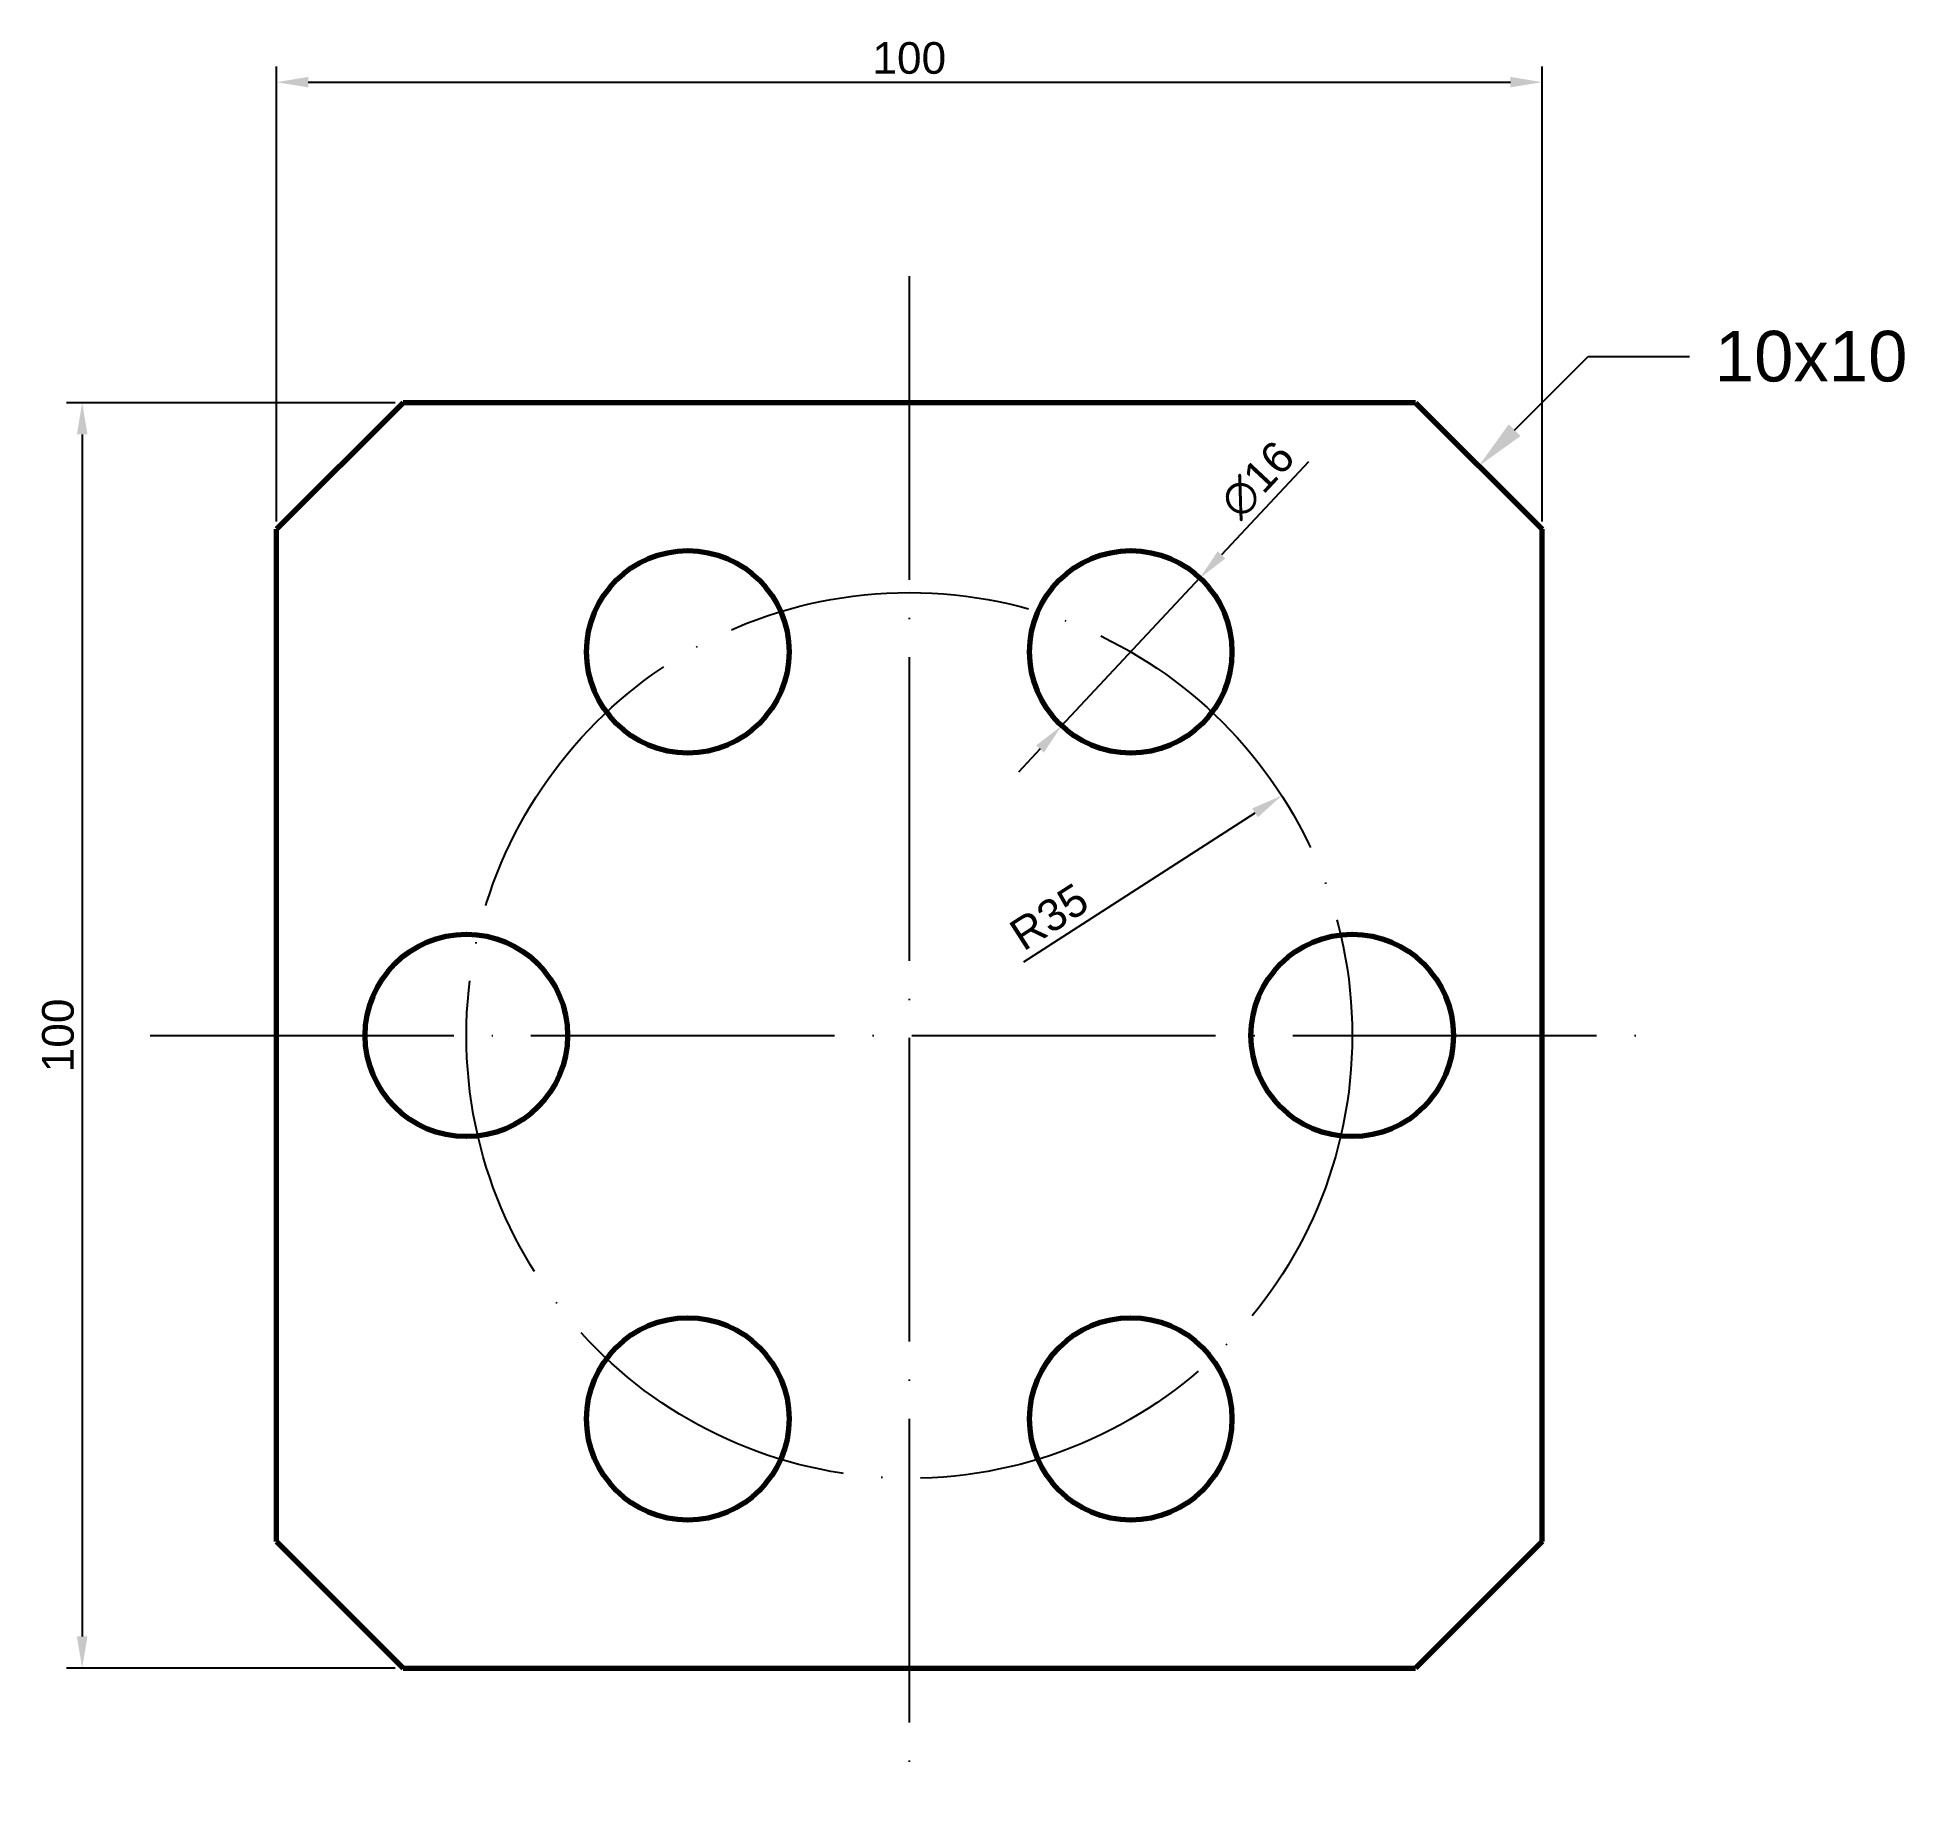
# Model space of a CAD drawing. Header units: millimetres. Extents: x 1481 to 1629, y 1440 to 1579.
import ezdxf
from ezdxf import colors
from ezdxf.entities.mleader import LeaderData, LeaderLine
from ezdxf.math import Vec2, Vec3

# ---------------------------------------------------------------- set-up
doc = ezdxf.new("R2010")
doc.units = ezdxf.units.MM
doc.linetypes.add('ACAD_ISO04W100', pattern=[30, 24, -3, 0, -3])
for name, color, linetype, lineweight in [('Mitat', 1, 'Continuous', 25), ('muotoviiva', 3, 'Continuous', 70), ('pistekatkoviiva', 1, 'ACAD_ISO04W100', 25)]:
    doc.layers.add(name, color=color, linetype=linetype, lineweight=lineweight)
doc.styles.get("Standard").update_dxf_attribs({"font": 'arial.ttf'})
doc.dimstyles.new('ISO-25', dxfattribs={"dimtxt": 2.5, "dimasz": 2.5, "dimexe": 1.25, "dimexo": 0.625, "dimtad": 1, "dimtxsty": 'Standard', "dimcen": 2.5, "dimadec": 0, "dimazin": 0, "dimtfac": 1, "dimtmove": 0, "dimatfit": 3, "dimfxl": 1, "dimarcsym": 0})

# ---------------------------------------------------------------- blocks, each defined once
blk = doc.blocks.new('*U2')
at = {"layer": 'muotoviiva'}
blk.add_circle((0, 0), 8, dxfattribs=at)
blk = doc.blocks.new('*U3')
at = {"layer": 'muotoviiva', "color": 0, "linetype": 'ByBlock', "lineweight": -2, "transparency": 16777216}
for p, rotation in [((1532.58, 1530.26), 300), ((1567.58, 1530.26), 240), ((1585.08, 1499.95), 180), ((1532.58, 1469.64), 59.99999999999999), ((1567.58, 1469.64), 119.9999999999999)]:
    blk.add_blockref('*U2', p, dxfattribs=dict(at, rotation=rotation))
blk.add_blockref('*U2', (1515.08, 1499.95), dxfattribs=at)
blk = doc.blocks.new('*D5')
at = {"layer": 'Defpoints', "color": 0, "transparency": 16777216}
for p in [(1510.08, 1549.95), (1484.72, 1449.95), (1510.08, 1449.95)]:
    blk.add_point(p, dxfattribs=at)
at = {"layer": 'Mitat', "color": 0, "lineweight": -2, "transparency": 16777216}
for p, q in [((1509.46, 1549.95), (1483.47, 1549.95)), ((1484.72, 1547.45), (1484.72, 1452.45)), ((1509.46, 1449.95), (1483.47, 1449.95))]:
    blk.add_line(p, q, dxfattribs=at)
at = {"layer": 'Mitat', "color": 0, "transparency": 16777216}
for points in [[(1484.3, 1547.45), (1485.14, 1547.45), (1484.72, 1549.95)], [(1484.3, 1452.45), (1485.14, 1452.45), (1484.72, 1449.95)]]:
    blk.add_solid(points, dxfattribs=at)
at = {"layer": 'Mitat', "color": 0, "transparency": 16777216, "insert": (1482.82, 1499.95), "char_height": 2.5, "attachment_point": 5, "rotation": 90}
blk.add_mtext('100', dxfattribs=at)
blk = doc.blocks.new('*D6')
at = {"layer": 'Defpoints', "color": 0, "transparency": 16777216}
for p in [(1573.05, 1536.1), (1562.12, 1524.42)]:
    blk.add_point(p, dxfattribs=at)
at = {"layer": 'Mitat', "color": 0, "lineweight": -2, "transparency": 16777216}
for p, q in [((1581.62, 1545.27), (1574.75, 1537.93)), ((1562.12, 1524.42), (1573.05, 1536.1)), ((1560.41, 1522.59), (1558.7, 1520.76))]:
    blk.add_line(p, q, dxfattribs=at)
at = {"layer": 'Mitat', "color": 0, "transparency": 16777216}
for points in [[(1574.45, 1538.21), (1575.06, 1537.64), (1573.05, 1536.1)], [(1560.11, 1522.87), (1560.71, 1522.3), (1562.12, 1524.42)]]:
    blk.add_solid(points, dxfattribs=at)
at = {"layer": 'Mitat', "color": 0, "transparency": 16777216, "insert": (1577.6, 1543.86), "char_height": 2.5, "attachment_point": 5, "rotation": 46.9182}
blk.add_mtext('∅16', dxfattribs=at)
blk = doc.blocks.new('*D7')
at = {"layer": 'Defpoints', "color": 0, "transparency": 16777216}
for p in [(1579.51, 1518.9), (1550.08, 1499.95)]:
    blk.add_point(p, dxfattribs=at)
at = {"layer": 'Mitat', "color": 0, "lineweight": -2, "transparency": 16777216}
blk.add_line((1559.12, 1505.76), (1577.41, 1517.54), dxfattribs=at)
at = {"layer": 'Mitat', "color": 0, "transparency": 16777216}
blk.add_solid([(1577.18, 1517.89), (1577.63, 1517.19), (1579.51, 1518.9)], dxfattribs=at)
at = {"layer": 'Mitat', "color": 0, "transparency": 16777216, "insert": (1561.13, 1509.32), "char_height": 2.5, "attachment_point": 5, "rotation": 32.782}
blk.add_mtext('R35', dxfattribs=at)
blk = doc.blocks.new('*D8')
at = {"layer": 'Defpoints', "color": 0, "transparency": 16777216}
for p in [(1600.08, 1575.28), (1500.08, 1539.95), (1600.08, 1539.95)]:
    blk.add_point(p, dxfattribs=at)
at = {"layer": 'Mitat', "color": 0, "lineweight": -2, "transparency": 16777216}
for p, q in [((1500.08, 1540.57), (1500.08, 1576.53)), ((1600.08, 1540.57), (1600.08, 1576.53)), ((1502.58, 1575.28), (1597.58, 1575.28))]:
    blk.add_line(p, q, dxfattribs=at)
at = {"layer": 'Mitat', "color": 0, "transparency": 16777216}
for points in [[(1502.58, 1575.7), (1502.58, 1574.87), (1500.08, 1575.28)], [(1597.58, 1575.7), (1597.58, 1574.87), (1600.08, 1575.28)]]:
    blk.add_solid(points, dxfattribs=at)
at = {"layer": 'Mitat', "color": 0, "transparency": 16777216, "insert": (1550.08, 1577.18), "char_height": 2.5, "attachment_point": 5}
blk.add_mtext('100', dxfattribs=at)

msp = doc.modelspace()

# ---------------------------------------------------------------- linework, layer by layer
at = {"layer": 'muotoviiva'}
for p, q in [((1510.082, 1549.947), (1500.082, 1539.947)), ((1590.082, 1549.947), (1510.082, 1549.947)), ((1590.082, 1549.947), (1600.082, 1539.947)), ((1500.082, 1459.947), (1500.082, 1539.947)), ((1600.082, 1459.947), (1600.082, 1539.947)), ((1500.082, 1459.947), (1510.082, 1449.947)), ((1600.082, 1459.947), (1590.082, 1449.947)), ((1510.082, 1449.947), (1590.082, 1449.947))]:
    msp.add_line(p, q, dxfattribs=at)
at = {"layer": 'pistekatkoviiva'}
for p, q in [((1550.082, 1559.947), (1550.082, 1439.947)), ((1490.082, 1499.947), (1610.082, 1499.947))]:
    msp.add_line(p, q, dxfattribs=at)
msp.add_circle((1550.082, 1499.947), 35, dxfattribs=at)

# ---------------------------------------------------------------- block references
at = {"layer": 'muotoviiva'}
msp.add_blockref('*U3', (0, 0), dxfattribs=at)

# ---------------------------------------------------------------- dimensions: what is measured, and where the dimension line sits
at = {"layer": 'Mitat'}
dim = msp.add_linear_dim(base=(1600.082, 1575.284), p1=(1500.082, 1539.947), p2=(1600.082, 1539.947), dimstyle='ISO-25', dxfattribs=at)
dim.commit()
dim.dimension.update_dxf_attribs({"geometry": '*D8', "text_midpoint": (1550.082, 1577.185)})
dim = msp.add_linear_dim(base=(1484.72, 1449.947), p1=(1510.082, 1549.947), p2=(1510.082, 1449.947), angle=90, dimstyle='ISO-25', dxfattribs=at)
dim.commit()
dim.dimension.update_dxf_attribs({"geometry": '*D5', "text_midpoint": (1484.72, 1499.947), "dimtype": 160})
dim = msp.add_diameter_dim_2p(p1=(1562.117, 1524.415), p2=(1573.046, 1536.101), dimstyle='ISO-25', dxfattribs=at)
dim.commit()
dim.dimension.update_dxf_attribs({"geometry": '*D6', "text_midpoint": (1577.6, 1543.857)})
dim = msp.add_radius_dim(center=(1550.082, 1499.947), mpoint=(1579.508, 1518.898), dimstyle='ISO-25', dxfattribs=at)
dim.commit()
dim.dimension.update_dxf_attribs({"geometry": '*D7', "text_midpoint": (1562.16, 1507.726), "dimtype": 164})

# ---------------------------------------------------------------- leaders
ml = msp.add_multileader_mtext('Standard', dxfattribs=at)
ml.set_content('10x10', color=256)
ml.set_leader_properties()
ml.build(insert=Vec2(0, 0))
ctx = ml.context
ctx.base_point, ctx.plane_origin = Vec3(1611.73, 1553.596), Vec3(1595.082, 1544.947)
notes = []
notes.append((ctx, [(0, (1, 1, 0), (1603.73, 1553.596), (1, 0), 8, [(0, [(1595.082, 1544.947)], 0, [])])]))
ctx.mtext.insert, ctx.mtext.flow_direction = Vec3(1613.73, 1555.63), 5
for ctx, leaders in notes:
    for number, flags, end, landing, length, lines in leaders:
        leader = LeaderData()
        leader.index, (leader.has_last_leader_line, leader.has_dogleg_vector, leader.attachment_direction) = number, flags
        leader.last_leader_point, leader.dogleg_vector, leader.dogleg_length = Vec3(end), Vec3(landing), length
        for number, points, colour, breaks in lines:
            line = LeaderLine()
            line.index, line.vertices, line.color, line.breaks = number, Vec3.list(points), colors.encode_raw_color(colour), breaks
            leader.lines.append(line)
        ctx.leaders.append(leader)

doc.saveas('drawing.dxf')
